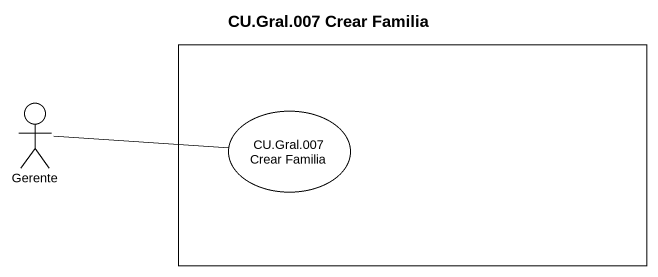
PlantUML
@startuml
title CU.Gral.007 Crear Familia
rectangle " " as rectangle1 {
  usecase "CU.Gral.007 Crear Familia" as CU_Gral_007_Crear_Familia
}
actor Gerente
Gerente -right- CU_Gral_007_Crear_Familia
@enduml
